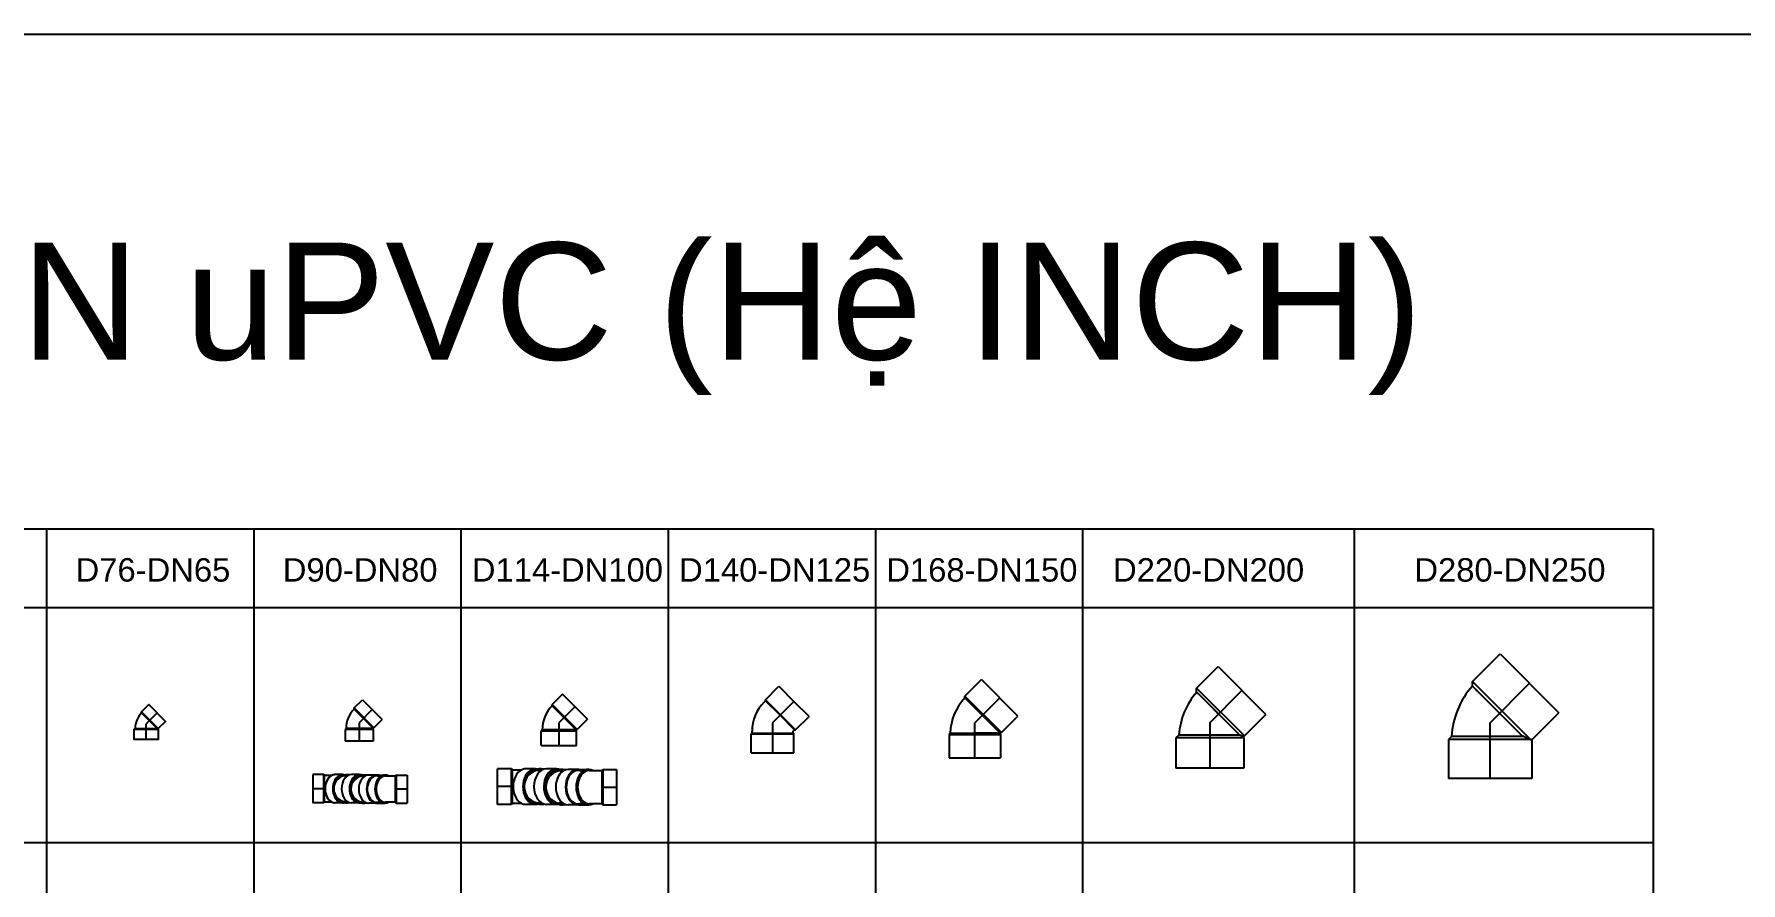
# Model space of a CAD drawing. Header units: millimetres. Extents: x 1218 to 72853, y -34712 to 16286.
# Drawn here: x 7459 to 13282, y 13388 to 16286 of the extents above; entities that cross this region are included whole.
import ezdxf
from ezdxf.enums import TextEntityAlignment as Align

# ---------------------------------------------------------------- set-up
doc = ezdxf.new("R2010")
doc.units = ezdxf.units.MM
doc.styles.get("Standard").update_dxf_attribs({"font": 'arial.ttf'})

# ---------------------------------------------------------------- blocks, each defined once
blk = doc.blocks.new('CO45-D90 uPVC')
for p, q in [((-17.7, 50.2), (10.6, 78.5)), ((10.6, 78.5), (78.5, 10.6)), ((-17.7, 46), (-17.7, 50.2)), ((50.2, -17.7), (78.5, 10.6)), ((-45, -20), (-48, -23)), ((-48, -23), (-48, -63)), ((45, -20), (48, -23)), ((46, -17.7), (50.2, -17.7)), ((48, -23), (48, -63)), ((48, -63), (-48, -63))]:
    blk.add_line(p, q)
at = {"color": 8}
for p, q in [((-17.7, 50.2), (50.2, -17.7)), ((46, -17.7), (-17.7, 46)), ((44.5, 44.5), (0, 0)), ((0, 0), (0, -63)), ((48, -23), (-48, -23)), ((45, -20), (-45, -20))]:
    blk.add_line(p, q, dxfattribs=at)
for radius in [93.3, 3.28]:
    blk.add_arc((48.3, -20), radius, 135, 180)
at = {"flags": 1}
for p in [(16.3, 16.3), (0, -23)]:
    blk.add_attdef('AMC', p, '', height=0.5, dxfattribs=at)
blk = doc.blocks.new('CO45-D114 uPVC')
for p, q in [((12.4, 97.9), (-23, 62.6)), ((-23, 57.6), (-23, 62.6)), ((97.9, 12.4), (12.4, 97.9)), ((97.9, 12.4), (62.6, -23)), ((-57, -24.5), (-60.5, -28)), ((-60.5, -78), (-60.5, -28)), ((57, -24.5), (60.5, -28)), ((57.6, -23), (62.6, -23)), ((60.5, -78), (60.5, -28)), ((-60.5, -78), (60.5, -78))]:
    blk.add_line(p, q)
at = {"color": 8}
for p, q in [((62.6, -23), (-23, 62.6)), ((57.6, -23), (-23, 57.6)), ((55.2, 55.2), (0, 0)), ((0, 0), (0, -78)), ((-60.5, -28), (60.5, -28)), ((57, -24.5), (-57, -24.5))]:
    blk.add_line(p, q, dxfattribs=at)
for radius in [116.1, 2.15]:
    blk.add_arc((59.1, -24.5), radius, 135, 180)
at = {"flags": 1}
for p in [(19.8, 19.8), (0, -28)]:
    blk.add_attdef('AMC', p, '', height=0.5, dxfattribs=at)
blk = doc.blocks.new('CO45-D140 uPVC')
for p, q in [((-24.7, 78.5), (21.2, 124.5)), ((21.2, 124.5), (72.8, 72.8)), ((-29, 70), (-24, 75)), ((-24, 75), (-24.7, 78.5)), ((72.8, 72.8), (124.5, 21.2)), ((78.5, -24.7), (124.5, 21.2)), ((-70, -36), (-73, -38)), ((-73, -103), (-73, -38)), ((-70, -36), (-70, -29)), ((70, -29), (75, -24)), ((70, -36), (70, -29)), ((70, -36), (73, -38)), ((73, -103), (73, -38)), ((75, -24), (78.5, -24.7)), ((-73, -103), (0, -103)), ((0, -103), (73, -103))]:
    blk.add_line(p, q)
at = {"color": 8}
for p, q in [((-24.7, 78.5), (26.9, 26.9)), ((25.5, 25.5), (-24, 75)), ((72.8, 72.8), (0, 0)), ((0, 0), (0, -103)), ((75, -24), (25.5, 25.5)), ((26.9, 26.9), (78.5, -24.7)), ((-73, -38), (0, -38)), ((-70, -36), (0, -36)), ((0, -36), (70, -36)), ((0, -38), (73, -38))]:
    blk.add_line(p, q, dxfattribs=at)
blk.add_arc((70, -29), 140, 135, 180)
at = {"flags": 1}
for p in [(26.9, 26.9), (0, -38)]:
    blk.add_attdef('AMC', p, '', height=0.5, dxfattribs=at)
blk = doc.blocks.new('CO45-D168 uPVC')
for p, q in [((-33.9, 90.5), (22.6, 147.1)), ((147.1, 22.6), (22.6, 147.1)), ((-33.9, 84.9), (-33.9, 90.5)), ((90.5, -33.9), (147.1, 22.6)), ((-84, -36), (-88, -40)), ((-88, -40), (-88, -120)), ((84.5, -36.5), (88, -40)), ((85.6, -33.9), (90.5, -33.9)), ((88, -40), (88, -120)), ((-88, -120), (88, -120))]:
    blk.add_line(p, q)
at = {"color": 8}
for p, q in [((90.5, -33.9), (-33.9, 90.5)), ((25.5, 25.4), (-33.9, 84.9)), ((84.9, 84.9), (0, 0)), ((0, -120), (0, 0)), ((-88, -40), (88, -40)), ((-84, -36), (0, -36))]:
    blk.add_line(p, q, dxfattribs=at)
for radius, start, end in [(180.6, 136.26933, 178.73067), (12.6, 151.17954, 163.82046)]:
    blk.add_arc((96.6, -40), radius, start, end)
for points, knots in [([(25.5, 25.4), (32.1, 18.9), (38.6, 12.4), (52.3, -1.3), (59.2, -8.2), (71.1, -19.9), (76, -24.7), (81.5, -30.1), (83.1, -31.6), (84.6, -33), (84.9, -33.3), (85.3, -33.7), (85.5, -33.8), (85.5, -33.9), (85.6, -33.9), (85.6, -33.9)], [-397.391905, -397.391905, -397.391905, -397.391905, -369.476828, -369.476828, -336.005764, -336.005764, -302.471382, -302.471382, -282.771954, -282.771954, -274.509597, -274.509597, -267.9126, -267.9126, -264.860648, -264.860648, -264.860648, -264.860648]), ([(84.5, -36.5), (84.5, -36.5), (84.5, -36.5), (84.5, -36.5), (84.5, -36.5), (84.5, -36.5), (84.5, -36.5), (84.4, -36.5), (84.2, -36.5), (84, -36.5), (83.9, -36.5), (83.7, -36.5), (83.4, -36.5), (82.4, -36.4), (81.3, -36.4), (77, -36.3), (72.9, -36.2), (62.6, -36.2), (56.6, -36.1), (42.6, -36.1), (34.5, -36), (17.6, -36), (8.8, -36), (0, -36)], [-264.760189, -264.760189, -264.760189, -264.760189, -264.583211, -264.583211, -263.373012, -263.373012, -261.488542, -261.488542, -255.904151, -255.904151, -254.935647, -254.935647, -249.716494, -249.716494, -237.079431, -237.079431, -210.852039, -210.852039, -185.674457, -185.674457, -158.775866, -158.775866, -132.329147, -132.329147, -132.329147, -132.329147])]:
    blk.add_open_spline(points, degree=3, knots=knots, dxfattribs=at)
at = {"flags": 1}
for p in [(28.3, 28.3), (0, -40)]:
    blk.add_attdef('AMC', p, '', height=0.5, dxfattribs=at)
blk = doc.blocks.new('CO45-D280 uPVC')
for p, q in [((-60.3, 140.5), (34.1, 235)), ((34.1, 235), (235, 34.1)), ((-60.3, 125), (-60.3, 140.5)), ((142, -58.8), (235, 34.1)), ((-131.4, -46.8), (-142, -57.5)), ((-142, -57.5), (-142, -191)), ((142, -58.8), (142, -191)), ((142, -191), (-142, -191))]:
    blk.add_line(p, q)
at = {"color": 8}
for p, q in [((-60.3, 140.5), (137.5, -57.3)), ((138.8, -57.5), (-142, -57.5)), ((111.5, -46.5), (111.2, -46.5)), ((142, -58.8), (138.8, -57.5))]:
    blk.add_line(p, q, dxfattribs=at)
blk.add_lwpolyline([(0, -191), (0, 0), (134.5, 134.5)], dxfattribs=at)
blk.add_arc((154.5, -64.9), 286.7, 138.52112, 176.39144)
for points, knots in [([(-60.3, 125), (-60.3, 125), (-60.2, 125), (-60.1, 124.8), (-60, 124.7), (-59.7, 124.4), (-59.5, 124.2), (-59, 123.8), (-58.8, 123.5), (-58.2, 122.9), (-57.8, 122.5), (-57, 121.8), (-56.6, 121.3), (-55.7, 120.4), (-55.2, 119.9), (-54.2, 118.9), (-53.7, 118.4), (-52.5, 117.3), (-51.9, 116.7), (-50.6, 115.4), (-50, 114.7), (-48.5, 113.2), (-47.7, 112.4), (-46.1, 110.8), (-45.2, 110), (-43.5, 108.2), (-42.6, 107.3), (-40.7, 105.4), (-39.7, 104.4), (-37.7, 102.5), (-36.7, 101.4), (-34.7, 99.4), (-33.6, 98.4), (-31.6, 96.3), (-30.5, 95.2), (-28.3, 93), (-27.1, 91.8), (-24.7, 89.4), (-23.4, 88.2), (-20.9, 85.6), (-19.6, 84.3), (-17, 81.7), (-15.6, 80.3), (-12.9, 77.6), (-11.5, 76.2), (-8.8, 73.5), (-7.4, 72.1), (-4.6, 69.4), (-3.3, 68), (-0.6, 65.3), (0.8, 63.9), (3.7, 61), (5.2, 59.5), (8.2, 56.5), (9.7, 55), (12.8, 51.9), (14.3, 50.4), (17.5, 47.2), (19.1, 45.7), (22.2, 42.5), (23.8, 40.9), (26.9, 37.8), (28.4, 36.3), (31.5, 33.2), (33, 31.7), (35.9, 28.8), (37.5, 27.3), (40.5, 24.2), (42.1, 22.6), (45.3, 19.5), (46.9, 17.9), (50.1, 14.7), (51.6, 13.1), (54.8, 9.9), (56.4, 8.3), (59.5, 5.2), (61.1, 3.6), (64.1, 0.6), (65.6, -0.9), (68.5, -3.8), (69.9, -5.2), (72.7, -8), (74.1, -9.4), (77, -12.3), (78.4, -13.7), (81.3, -16.6), (82.7, -18), (85.6, -20.8), (87, -22.3), (89.7, -25), (91.1, -26.4), (93.8, -29), (95, -30.3), (97.6, -32.8), (98.8, -34.1), (101.1, -36.4), (102.3, -37.6), (104.5, -39.8), (105.6, -40.9), (107.9, -43.1), (109, -44.3), (110.6, -45.9), (111.1, -46.3), (111.6, -46.8)], [0, 0, 0, 0, 6.172531, 6.172531, 12.345063, 12.345063, 18.517594, 18.517594, 24.690126, 24.690126, 30.862657, 30.862657, 37.035189, 37.035189, 43.20772, 43.20772, 49.380252, 49.380252, 55.558695, 55.558695, 61.737137, 61.737137, 67.91558, 67.91558, 74.094023, 74.094023, 80.272466, 80.272466, 86.450909, 86.450909, 92.629352, 92.629352, 98.807794, 98.807794, 104.998707, 104.998707, 111.189619, 111.189619, 117.380531, 117.380531, 123.571444, 123.571444, 129.762356, 129.762356, 135.953268, 135.953268, 142.144181, 142.144181, 148.335093, 148.335093, 154.554394, 154.554394, 160.773695, 160.773695, 166.992996, 166.992996, 173.212297, 173.212297, 179.431598, 179.431598, 185.650899, 185.650899, 191.8702, 191.8702, 198.089501, 198.089501, 204.392063, 204.392063, 210.694624, 210.694624, 216.997185, 216.997185, 223.299747, 223.299747, 229.602308, 229.602308, 235.904869, 235.904869, 242.207431, 242.207431, 248.509992, 248.509992, 254.958551, 254.958551, 261.40711, 261.40711, 267.855669, 267.855669, 274.304228, 274.304228, 280.752787, 280.752787, 287.201346, 287.201346, 293.649905, 293.649905, 300.098464, 300.098464, 306.806009, 306.806009, 313.513555, 313.513555, 316.572882, 316.572882, 316.572882, 316.572882]), ([(111.6, -46.8), (110.9, -46.8), (110.3, -46.8), (108.1, -46.8), (106.5, -46.8), (103.3, -46.8), (101.7, -46.8), (98.5, -46.8), (96.9, -46.8), (93.6, -46.8), (91.8, -46.8), (88.3, -46.8), (86.4, -46.8), (82.6, -46.8), (80.7, -46.8), (76.8, -46.8), (74.8, -46.8), (70.8, -46.8), (68.8, -46.8), (64.7, -46.8), (62.7, -46.8), (58.6, -46.8), (56.6, -46.8), (52.6, -46.8), (50.6, -46.8), (46.5, -46.8), (44.4, -46.8), (40.1, -46.8), (37.9, -46.8), (33.5, -46.8), (31.2, -46.8), (26.7, -46.8), (24.5, -46.8), (20, -46.8), (17.7, -46.8), (13.2, -46.8), (11, -46.8), (6.6, -46.8), (4.5, -46.8), (0.3, -46.8), (-1.8, -46.8), (-6.1, -46.8), (-8.3, -46.8), (-12.7, -46.8), (-14.9, -46.8), (-19.4, -46.8), (-21.6, -46.8), (-26.1, -46.8), (-28.3, -46.8), (-32.6, -46.8), (-34.8, -46.8), (-39, -46.8), (-41.1, -46.8), (-45.2, -46.8), (-47.2, -46.8), (-51, -46.8), (-52.9, -46.8), (-56.8, -46.8), (-58.7, -46.8), (-62.6, -46.8), (-64.6, -46.8), (-68.4, -46.8), (-70.3, -46.8), (-74.1, -46.8), (-75.9, -46.8), (-79.5, -46.8), (-81.3, -46.8), (-84.7, -46.8), (-86.3, -46.8), (-89.5, -46.8), (-91, -46.8), (-94, -46.8), (-95.4, -46.8), (-98.3, -46.8), (-99.7, -46.8), (-102.5, -46.8), (-103.9, -46.8), (-106.6, -46.8), (-107.9, -46.8), (-110.4, -46.8), (-111.6, -46.8), (-113.9, -46.8), (-114.9, -46.8), (-117, -46.8), (-118, -46.8), (-119.8, -46.8), (-120.7, -46.8), (-122.2, -46.8), (-123, -46.8), (-124.5, -46.8), (-125.1, -46.8), (-126.4, -46.8), (-127, -46.8), (-128.1, -46.8), (-128.6, -46.8), (-129.5, -46.8), (-129.9, -46.8), (-130.5, -46.8), (-130.8, -46.8), (-131.2, -46.8), (-131.4, -46.8), (-131.6, -46.8), (-131.6, -46.8), (-131.6, -46.8)], [484.374503, 484.374503, 484.374503, 484.374503, 487.210017, 487.210017, 493.966846, 493.966846, 500.723675, 500.723675, 507.190993, 507.190993, 513.658311, 513.658311, 520.125629, 520.125629, 526.592946, 526.592946, 533.060264, 533.060264, 539.527582, 539.527582, 545.9949, 545.9949, 552.462218, 552.462218, 558.774594, 558.774594, 565.08697, 565.08697, 571.399346, 571.399346, 577.711722, 577.711722, 584.024098, 584.024098, 590.336474, 590.336474, 596.648849, 596.648849, 602.961225, 602.961225, 609.182598, 609.182598, 615.403971, 615.403971, 621.625344, 621.625344, 627.846717, 627.846717, 634.06809, 634.06809, 640.289463, 640.289463, 646.510836, 646.510836, 652.732208, 652.732208, 658.923751, 658.923751, 665.115294, 665.115294, 671.306836, 671.306836, 677.498379, 677.498379, 683.689922, 683.689922, 689.881464, 689.881464, 696.073007, 696.073007, 702.26455, 702.26455, 708.442994, 708.442994, 714.621439, 714.621439, 720.799883, 720.799883, 726.978328, 726.978328, 733.156772, 733.156772, 739.335217, 739.335217, 745.513662, 745.513662, 751.692106, 751.692106, 757.864342, 757.864342, 764.036578, 764.036578, 770.208814, 770.208814, 776.38105, 776.38105, 782.553286, 782.553286, 788.725522, 788.725522, 794.897758, 794.897758, 801.069994, 801.069994, 801.069994, 801.069994]), ([(137.5, -57.3), (137, -57), (136.3, -56.8), (134.7, -56.1), (133.7, -55.7), (131.5, -54.8), (130.4, -54.3), (128, -53.3), (126.7, -52.8), (123.9, -51.6), (122.4, -51), (119.3, -49.7), (117.7, -49.1), (114.5, -47.8), (113, -47.1), (111.5, -46.5)], [339.853156, 339.853156, 339.853156, 339.853156, 343.997469, 343.997469, 350.317362, 350.317362, 356.637255, 356.637255, 363.344082, 363.344082, 370.050909, 370.050909, 376.757737, 376.757737, 382.629323, 382.629323, 382.629323, 382.629323]), ([(137.5, -57.3), (138, -57.3), (138.4, -57.4), (138.8, -57.5), (138.8, -57.5), (138.8, -57.5)], [201.306953, 201.306953, 201.306953, 201.306953, 205.675605, 205.675605, 205.699481, 205.699481, 205.699481, 205.699481])]:
    blk.add_open_spline(points, degree=3, knots=knots, dxfattribs=at)
at = {"flags": 1}
for p in [(40.1, 40.1), (0, -57.5)]:
    blk.add_attdef('AMC', p, '', height=0.5, dxfattribs=at)
blk = doc.blocks.new('CO45-D220 uPVC')
for p, q in [((-45, 118.4), (27.9, 191.3)), ((27.9, 191.3), (191.3, 27.9)), ((-45, 104.7), (-45, 118.4)), ((118.4, -45), (191.3, 27.9)), ((-105.8, -42.2), (-115.5, -51.9)), ((-115.5, -51.9), (-115.5, -155)), ((108.6, -45), (115.5, -51.9)), ((108.6, -45), (118.4, -45)), ((115.5, -51.9), (115.5, -155)), ((115.5, -155), (-115.5, -155))]:
    blk.add_line(p, q)
at = {"color": 8}
for p, q in [((-45, 118.4), (118.4, -45)), ((0, 0), (109.6, 109.6)), ((0, 0), (0, -155)), ((115.5, -51.9), (-115.5, -51.9))]:
    blk.add_line(p, q, dxfattribs=at)
blk.add_arc((148.7, -61.6), 255.2, 139.3515, 175.63683)
for points, knots in [([(-45, 104.6), (-44.2, 103.9), (-44.2, 103.9), (-44, 103.6), (-43.7, 103.4), (-43.2, 102.9), (-43, 102.6), (-42.3, 102), (-42, 101.7), (-41.3, 100.9), (-40.9, 100.5), (-40, 99.7), (-39.6, 99.3), (-38.7, 98.4), (-38.2, 97.9), (-37.2, 96.8), (-36.6, 96.3), (-35.4, 95.1), (-34.8, 94.5), (-33.5, 93.2), (-32.8, 92.5), (-31.4, 91), (-30.6, 90.3), (-29.1, 88.8), (-28.3, 88), (-26.7, 86.4), (-25.9, 85.6), (-24.2, 83.9), (-23.4, 83.1), (-21.7, 81.4), (-20.9, 80.5), (-19, 78.7), (-18.1, 77.8), (-16.1, 75.8), (-15.1, 74.8), (-13.1, 72.8), (-12, 71.7), (-9.9, 69.6), (-8.8, 68.5), (-6.6, 66.3), (-5.5, 65.2), (-3.3, 62.9), (-2.1, 61.8), (0.1, 59.6), (1.2, 58.5), (3.4, 56.3), (4.5, 55.1), (6.9, 52.8), (8, 51.6), (10.5, 49.2), (11.7, 48), (14.2, 45.5), (15.5, 44.2), (18, 41.7), (19.3, 40.4), (21.9, 37.8), (23.1, 36.5), (25.7, 34), (26.9, 32.8), (29.4, 30.3), (30.6, 29.1), (33, 26.7), (34.2, 25.5), (36.7, 23), (38, 21.7), (40.5, 19.2), (41.8, 17.9), (44.4, 15.3), (45.6, 14), (48.2, 11.5), (49.5, 10.2), (52, 7.7), (53.3, 6.4), (55.7, 4), (56.9, 2.8), (59.2, 0.4), (60.4, -0.7), (62.6, -2.9), (63.8, -4.1), (66.1, -6.4), (67.2, -7.5), (69.5, -9.8), (70.6, -11), (72.9, -13.2), (74, -14.4), (76.3, -16.6), (77.3, -17.7), (79.5, -19.8), (80.5, -20.8), (82.5, -22.9), (83.5, -23.8), (85.4, -25.7), (86.3, -26.6), (88, -28.4), (88.9, -29.2), (90.6, -31), (91.5, -31.8), (93.2, -33.5), (94, -34.3), (95.6, -35.9), (96.4, -36.7), (97.9, -38.2), (98.6, -39), (100, -40.4), (100.7, -41), (101.5, -41.8), (101.7, -42), (101.9, -42.2)], [13.818515, 13.818515, 13.818515, 13.818515, 14.974319, 14.974319, 19.965759, 19.965759, 24.957198, 24.957198, 29.948638, 29.948638, 34.940078, 34.940078, 39.931517, 39.931517, 44.930286, 44.930286, 49.929056, 49.929056, 54.927825, 54.927825, 59.926594, 59.926594, 64.925364, 64.925364, 69.924133, 69.924133, 74.922902, 74.922902, 79.921671, 79.921671, 84.935083, 84.935083, 89.948495, 89.948495, 94.961907, 94.961907, 99.975319, 99.975319, 104.988731, 104.988731, 110.002143, 110.002143, 115.015555, 115.015555, 120.028966, 120.028966, 125.072484, 125.072484, 130.116002, 130.116002, 135.15952, 135.15952, 140.203038, 140.203038, 145.246556, 145.246556, 150.290073, 150.290073, 155.333591, 155.333591, 160.377109, 160.377109, 165.456224, 165.456224, 170.53534, 170.53534, 175.614455, 175.614455, 180.69357, 180.69357, 185.772685, 185.772685, 190.851801, 190.851801, 195.930916, 195.930916, 201.010031, 201.010031, 206.160535, 206.160535, 211.311039, 211.311039, 216.461543, 216.461543, 221.612047, 221.612047, 226.762551, 226.762551, 231.913055, 231.913055, 237.063559, 237.063559, 242.214063, 242.214063, 247.361093, 247.361093, 252.508123, 252.508123, 257.655153, 257.655153, 262.802184, 262.802184, 267.949214, 267.949214, 273.096244, 273.096244, 274.559239, 274.559239, 274.559239, 274.559239]), ([(101.9, -42.2), (101.6, -42.2), (101.4, -42.2), (100.2, -42.2), (99.3, -42.2), (97.3, -42.2), (96.3, -42.2), (94.1, -42.2), (93, -42.2), (90.7, -42.2), (89.6, -42.2), (87.2, -42.2), (86, -42.2), (83.5, -42.2), (82.3, -42.2), (79.9, -42.2), (78.6, -42.2), (75.9, -42.2), (74.5, -42.2), (71.7, -42.2), (70.2, -42.2), (67.2, -42.2), (65.6, -42.2), (62.5, -42.2), (60.9, -42.2), (57.7, -42.2), (56.1, -42.2), (52.8, -42.2), (51.2, -42.2), (48, -42.2), (46.4, -42.2), (43.2, -42.2), (41.6, -42.2), (38.3, -42.2), (36.6, -42.2), (33.1, -42.2), (31.3, -42.2), (27.8, -42.2), (26, -42.2), (22.3, -42.2), (20.5, -42.2), (16.9, -42.2), (15.1, -42.2), (11.5, -42.2), (9.7, -42.2), (6.2, -42.2), (4.4, -42.2), (1.1, -42.2), (-0.7, -42.2), (-4.2, -42.2), (-5.9, -42.2), (-9.5, -42.2), (-11.3, -42.2), (-14.9, -42.2), (-16.7, -42.2), (-20.3, -42.2), (-22.1, -42.2), (-25.6, -42.2), (-27.4, -42.2), (-30.8, -42.2), (-32.5, -42.2), (-35.8, -42.2), (-37.4, -42.2), (-40.5, -42.2), (-42.1, -42.2), (-45.2, -42.2), (-46.8, -42.2), (-50, -42.2), (-51.5, -42.2), (-54.7, -42.2), (-56.2, -42.2), (-59.2, -42.2), (-60.7, -42.2), (-63.6, -42.2), (-65.1, -42.2), (-67.8, -42.2), (-69.1, -42.2), (-71.7, -42.2), (-73, -42.2), (-75.3, -42.2), (-76.5, -42.2), (-78.8, -42.2), (-80, -42.2), (-82.3, -42.2), (-83.4, -42.2), (-85.5, -42.2), (-86.6, -42.2), (-88.6, -42.2), (-89.6, -42.2), (-91.4, -42.2), (-92.3, -42.2), (-94, -42.2), (-94.8, -42.2), (-96.3, -42.2), (-96.9, -42.2), (-98.2, -42.2), (-98.8, -42.2), (-100, -42.2), (-100.6, -42.2), (-101.6, -42.2), (-102.1, -42.2), (-103, -42.2), (-103.4, -42.2), (-104.1, -42.2), (-104.4, -42.2), (-104.9, -42.2), (-105.1, -42.2), (-105.5, -42.2), (-105.6, -42.2), (-105.8, -42.2), (-105.8, -42.2), (-105.8, -42.2)], [370.423019, 370.423019, 370.423019, 370.423019, 371.880014, 371.880014, 377.027958, 377.027958, 382.175903, 382.175903, 387.323848, 387.323848, 392.471793, 392.471793, 397.619737, 397.619737, 402.767682, 402.767682, 407.919065, 407.919065, 413.070449, 413.070449, 418.221832, 418.221832, 423.373216, 423.373216, 428.524599, 428.524599, 433.675983, 433.675983, 438.827366, 438.827366, 443.97875, 443.97875, 449.058311, 449.058311, 454.137872, 454.137872, 459.217433, 459.217433, 464.296993, 464.296993, 469.376554, 469.376554, 474.456115, 474.456115, 479.535676, 479.535676, 484.615237, 484.615237, 489.659, 489.659, 494.702764, 494.702764, 499.746527, 499.746527, 504.79029, 504.79029, 509.834053, 509.834053, 514.877816, 514.877816, 519.92158, 519.92158, 524.965343, 524.965343, 529.978836, 529.978836, 534.99233, 534.99233, 540.005823, 540.005823, 545.019317, 545.019317, 550.03281, 550.03281, 555.046304, 555.046304, 560.059797, 560.059797, 565.073291, 565.073291, 570.072063, 570.072063, 575.070835, 575.070835, 580.069607, 580.069607, 585.068379, 585.068379, 590.06715, 590.06715, 595.065922, 595.065922, 600.064694, 600.064694, 605.063466, 605.063466, 610.054869, 610.054869, 615.046272, 615.046272, 620.037675, 620.037675, 625.029078, 625.029078, 630.020481, 630.020481, 635.011884, 635.011884, 640.003287, 640.003287, 644.99469, 644.99469, 644.99469, 644.99469]), ([(108.6, -45), (108.6, -45), (108.5, -45), (108.3, -44.9), (108.1, -44.8), (107.6, -44.6), (107.3, -44.4), (106.5, -44.1), (106, -43.9), (105, -43.5), (104.4, -43.3), (103.2, -42.8), (102.6, -42.5), (101.9, -42.2)], [229.35643, 229.35643, 229.35643, 229.35643, 234.088412, 234.088412, 238.820394, 238.820394, 243.552376, 243.552376, 248.284358, 248.284358, 253.01634, 253.01634, 257.543294, 257.543294, 257.543294, 257.543294])]:
    blk.add_open_spline(points, degree=3, knots=knots, dxfattribs=at)
at = {"flags": 1}
for p in [(36.7, 36.7), (0, -51.9)]:
    blk.add_attdef('AMC', p, '', height=0.5, dxfattribs=at)
blk = doc.blocks.new('CO45-D76 uPVC')
at = {"color": 8}
for p, q in [((41.4, -15.9), (-15.9, 41.4)), ((11, 10.9), (-15.9, 37.8)), ((37.5, 37.5), (0, 0)), ((0, -53), (0, 0)), ((-40.5, -18), (40.5, -18)), ((-38, -15.5), (0, -15.5))]:
    blk.add_line(p, q, dxfattribs=at)
for points in [[(-15.9, 37.8), (-15.9, 41.4), (8.8, 66.1), (66.1, 8.8), (41.4, -15.9), (38.4, -15.9)], [(38.4, -15.9), (40.5, -18), (40.5, -53), (-40.5, -53), (-40.5, -18), (-38, -15.5)]]:
    blk.add_lwpolyline(points)
for radius, start, end in [(81.5, 136.75877, 178.24123), (5.46, 157.47458, 157.52542)]:
    blk.add_arc((43.5, -18), radius, start, end)
for points, knots in [([(38.4, -15.9), (38.4, -15.9), (38.4, -15.9), (38.4, -15.9), (38.4, -15.9), (38.2, -15.7), (38, -15.6), (37.2, -14.9), (36.6, -14.2), (34, -11.8), (31.8, -9.7), (26.5, -4.5), (23.7, -1.7), (17.6, 4.4), (14.3, 7.6), (11, 10.9)], [-119.927798, -119.927798, -119.927798, -119.927798, -118.983598, -118.983598, -117.035206, -117.035206, -111.652527, -111.652527, -103.190068, -103.190068, -87.710298, -87.710298, -73.84935, -73.84935, -59.868765, -59.868765, -59.868765, -59.868765]), ([(0, -15.5), (3.3, -15.5), (6.6, -15.5), (14.6, -15.5), (19.1, -15.6), (26.5, -15.6), (29.4, -15.6), (34, -15.7), (35.7, -15.8), (37.4, -15.9), (37.8, -15.9), (38.2, -15.9), (38.3, -15.9), (38.4, -15.9), (38.4, -15.9), (38.4, -15.9), (38.4, -15.9), (38.4, -15.9), (38.4, -15.9), (38.4, -15.9)], [-179.913665, -179.913665, -179.913665, -179.913665, -169.952265, -169.952265, -155.1951, -155.1951, -142.304211, -142.304211, -130.829264, -130.829264, -124.523613, -124.523613, -122.425499, -122.425499, -120.922403, -120.922403, -120.271198, -120.271198, -119.869687, -119.869687, -119.869687, -119.869687])]:
    blk.add_open_spline(points, degree=3, knots=knots, dxfattribs=at)
at = {"flags": 1}
for p in [(12.7, 12.7), (0, -18)]:
    blk.add_attdef('AMC', p, '', height=0.5, dxfattribs=at)
blk = doc.blocks.new('GIAT CAP 2 CO45-D90 uPVC')
for p, q in [((-123.6, 48), (-161.1, 48)), ((-161.1, 48), (-161.1, -48)), ((-120.6, 45), (-123.6, 48)), ((-97, 45), (-120.6, 45)), ((-58.7, 48), (-85.2, 48)), ((-2.2, 48), (-28.7, 48)), ((56.6, 46.7), (30, 46.7)), ((58.7, 46.7), (85.2, 46.7)), ((87.3, 43.7), (120.6, 43.7)), ((120.6, 43.7), (123.6, 46.7)), ((123.6, 46.7), (161.1, 46.7)), ((161.1, 46.7), (161.1, -49.3)), ((-123.6, -48), (-161.1, -48)), ((-120.6, -45), (-123.6, -48)), ((-120.6, -45), (-97, -45)), ((-58.7, -48), (-85.2, -48)), ((-2.2, -48), (-28.7, -48)), ((56.6, -49.3), (30, -49.3)), ((58.7, -49.3), (85.2, -49.3)), ((120.6, -46.3), (87.3, -46.3)), ((120.6, -46.3), (123.6, -49.3)), ((123.6, -49.3), (161.1, -49.3))]:
    blk.add_line(p, q)
at = {"color": 8}
for p, q in [((-123.6, 0), (-161.1, 0)), ((-123.6, 0), (-123.6, 48)), ((-123.6, -48), (-123.6, 0)), ((-120.6, 0), (-120.6, 45)), ((-120.6, -45), (-120.6, 0)), ((-44.6, 45), (-40.5, 45)), ((14.1, 43.7), (18.2, 43.7)), ((120.6, 43.7), (120.6, -46.3)), ((123.6, 46.7), (123.6, -49.3)), ((123.6, 0), (161.1, 0)), ((-40.5, -45), (-44.6, -45)), ((18.2, -46.3), (14.1, -46.3))]:
    blk.add_line(p, q, dxfattribs=at)
for centre in [(-44.6, 0), (14.1, -1.3)]:
    blk.add_arc(centre, 48, 78.80419, 281.19581)
for centre in [(-44.6, 0), (14.1, -1.3)]:
    blk.add_arc(centre, 45, 90, 270, dxfattribs=at)
for centre, start_param, end_param in [((-85.2, 0), 0.355421, 1.570796), ((85.2, -1.3), 5.927764, 9.780199), ((-85.2, 0), 1.570796, 2.786171)]:
    blk.add_ellipse(centre, major_axis=(0, 48), ratio=0.707107, start_param=start_param, end_param=end_param, dxfattribs=at)
for centre, major_axis, start_param, end_param in [((-85.2, 0), (0, 48), 0, 0.355421), ((-58.7, 0), (0, 48), 5.825936, 9.882027), ((-58.7, 0), (0, -45), 2.732508, 6.69227), ((-28.7, 0), (0, -48), 3.141593, 6.283185), ((-2.2, 0), (0, -48), 2.618011, 6.749881), ((-2.2, 0), (0, 45), 5.800401, 9.850675), ((30, -1.3), (0, -48), 3.141593, 6.283185), ((56.6, -1.3), (0, -48), 2.594817, 6.829961), ((56.6, -1.3), (0, 45), 5.778727, 9.929236), ((58.7, -1.3), (0, 48), 0, 3.141593), ((87.3, -1.3), (0, 45), 0, 3.141593), ((-85.2, 0), (0, 48), 2.786171, 3.141593)]:
    blk.add_ellipse(centre, major_axis=major_axis, ratio=0.707107, start_param=start_param, end_param=end_param)
at = {"flags": 1}
for p in [(-123.6, 0), (123.6, 0)]:
    blk.add_attdef('AMC', p, '', height=0.5, dxfattribs=at)
blk = doc.blocks.new('GIAT CAP 2 CO45-D114 uPVC')
for p, q in [((-155.8, 61.3), (-203.1, 61.3)), ((-203.1, -59.7), (-203.1, 61.3)), ((-152, 57.5), (-155.8, 61.3)), ((-74, 61.3), (-107.4, 61.3)), ((-2.8, 61.3), (-36.2, 61.3)), ((71.3, 59.7), (37.9, 59.7)), ((74, 59.7), (107.4, 59.7)), ((152, 55.9), (155.8, 59.7)), ((155.8, 59.7), (203.1, 59.7)), ((203.1, 59.7), (203.1, -61.3)), ((-122.3, 57.5), (-152, 57.5)), ((110.1, 55.9), (152, 55.9)), ((-152, -55.9), (-155.8, -59.7)), ((-152, -55.9), (-122.3, -55.9)), ((152, -57.5), (110.1, -57.5)), ((152, -57.5), (155.8, -61.3)), ((-155.8, -59.7), (-203.1, -59.7)), ((-74, -59.7), (-107.4, -59.7)), ((-2.8, -59.7), (-36.2, -59.7)), ((71.3, -61.3), (37.9, -61.3)), ((74, -61.3), (107.4, -61.3)), ((155.8, -61.3), (203.1, -61.3))]:
    blk.add_line(p, q)
at = {"color": 8}
for p, q in [((-155.8, 0.8), (-155.8, 61.3)), ((155.8, 59.7), (155.8, -61.3)), ((-155.8, 0.8), (-203.1, 0.8)), ((-155.8, -59.7), (-155.8, 0.8)), ((-152, 0.8), (-152, 57.5)), ((-152, -55.9), (-152, 0.8)), ((-56.2, 57.5), (-51.1, 57.5)), ((17.8, 55.9), (23, 55.9)), ((152, 55.9), (152, -57.5)), ((-51.1, -55.9), (-56.2, -55.9)), ((23, -57.5), (17.8, -57.5)), ((155.8, -0.8), (203.1, -0.8))]:
    blk.add_line(p, q, dxfattribs=at)
for centre in [(-56.2, 0.8), (17.8, -0.8)]:
    blk.add_arc(centre, 60.5, 78.80419, 281.19581)
for centre in [(-56.2, 0.8), (17.8, -0.8)]:
    blk.add_arc(centre, 56.7, 90, 270, dxfattribs=at)
for centre, major_axis, start_param, end_param in [((-107.4, 0.8), (0, 60.5), 0, 0.355421), ((-74, 0.8), (0, 60.5), 5.825936, 9.882027), ((-74, 0.8), (0, -56.7), 2.732508, 6.69227), ((-36.2, 0.8), (0, -60.5), 3.141593, 6.283185), ((-2.8, 0.8), (0, -60.5), 2.618011, 6.749881), ((-2.8, 0.8), (0, 56.7), 5.800401, 9.850675), ((37.9, -0.8), (0, -60.5), 3.141593, 6.283185), ((71.3, -0.8), (0, -60.5), 2.594817, 6.829961), ((71.3, -0.8), (0, 56.7), 5.778727, 9.929236), ((74, -0.8), (0, 60.5), 0, 3.141593), ((110.1, -0.8), (0, 56.7), 0, 3.141593), ((-107.4, 0.8), (0, 60.5), 2.786171, 3.141593)]:
    blk.add_ellipse(centre, major_axis=major_axis, ratio=0.707107, start_param=start_param, end_param=end_param)
for centre, start_param, end_param in [((107.4, -0.8), 5.927764, 9.780199), ((-107.4, 0.8), 0.355421, 1.570796), ((-107.4, 0.8), 1.570796, 2.786171)]:
    blk.add_ellipse(centre, major_axis=(0, 60.5), ratio=0.707107, start_param=start_param, end_param=end_param, dxfattribs=at)
at = {"flags": 1}
for p in [(-155.8, 0.8), (155.8, -0.8)]:
    blk.add_attdef('AMC', p, '', height=0.5, dxfattribs=at)

msp = doc.modelspace()

# ---------------------------------------------------------------- linework, layer by layer
for p, q in [((2141.9, 14596.4), (12983.4, 14596.4)), ((7501.2, 14596.4), (7501.2, 4170.5)), ((8208.3, 14596.4), (8208.3, 4170.5)), ((8915.3, 14596.4), (8915.3, 4170.5)), ((9622.4, 14596.4), (9622.4, 4170.5)), ((10329.5, 14596.4), (10329.5, 4170.5)), ((11036.6, 14596.4), (11036.6, 4170.5)), ((11963, 14596.4), (11963, 4170.5)), ((12983.4, 14596.4), (12983.4, 4170.5)), ((2141.9, 14328.5), (12983.4, 14328.5)), ((2141.9, 13526.6), (12983.4, 13526.6))]:
    msp.add_line(p, q)
msp.add_lwpolyline([(1218, 16285.6), (25232.7, 16285.6), (25232.7, -2725.9), (1218, -2725.9)], close=True)

# ---------------------------------------------------------------- block references
for name, p in [('CO45-D280 uPVC', (12426.7, 13935.1)), ('CO45-D220 uPVC', (11470.6, 13935.1)), ('CO45-D140 uPVC', (9978.7, 13935.1)), ('CO45-D168 uPVC', (10668.8, 13935.1)), ('CO45-D76 uPVC', (7841.2, 13930.9)), ('CO45-D90 uPVC', (8568.3, 13935.1)), ('CO45-D114 uPVC', (9249.6, 13935.1)), ('GIAT CAP 2 CO45-D90 uPVC', (8570.7, 13709.7)), ('GIAT CAP 2 CO45-D114 uPVC', (9243.5, 13716.1))]:
    msp.add_blockref(name, p)

# ---------------------------------------------------------------- texts
at = {"color": 1}
msp.add_text('PHỤ KIỆN uPVC (Hệ INCH)', height=400, dxfattribs=at).set_placement((5179.3, 15174.2))
at = {"color": 2, "ltscale": 500}
for s, p in [('D76-DN65', (7864.5, 14456.7)), ('D90-DN80', (8571.5, 14456.7)), ('D114-DN100', (9278.6, 14456.7)), ('D140-DN125', (9985.7, 14456.7)), ('D168-DN150', (10692.8, 14456.7)), ('D220-DN200', (11466.4, 14456.7)), ('D280-DN250', (12494.6, 14456.7))]:
    msp.add_text(s, height=80, rotation=360, dxfattribs=at).set_placement(p, align=Align.MIDDLE_CENTER)

doc.saveas('drawing.dxf')
